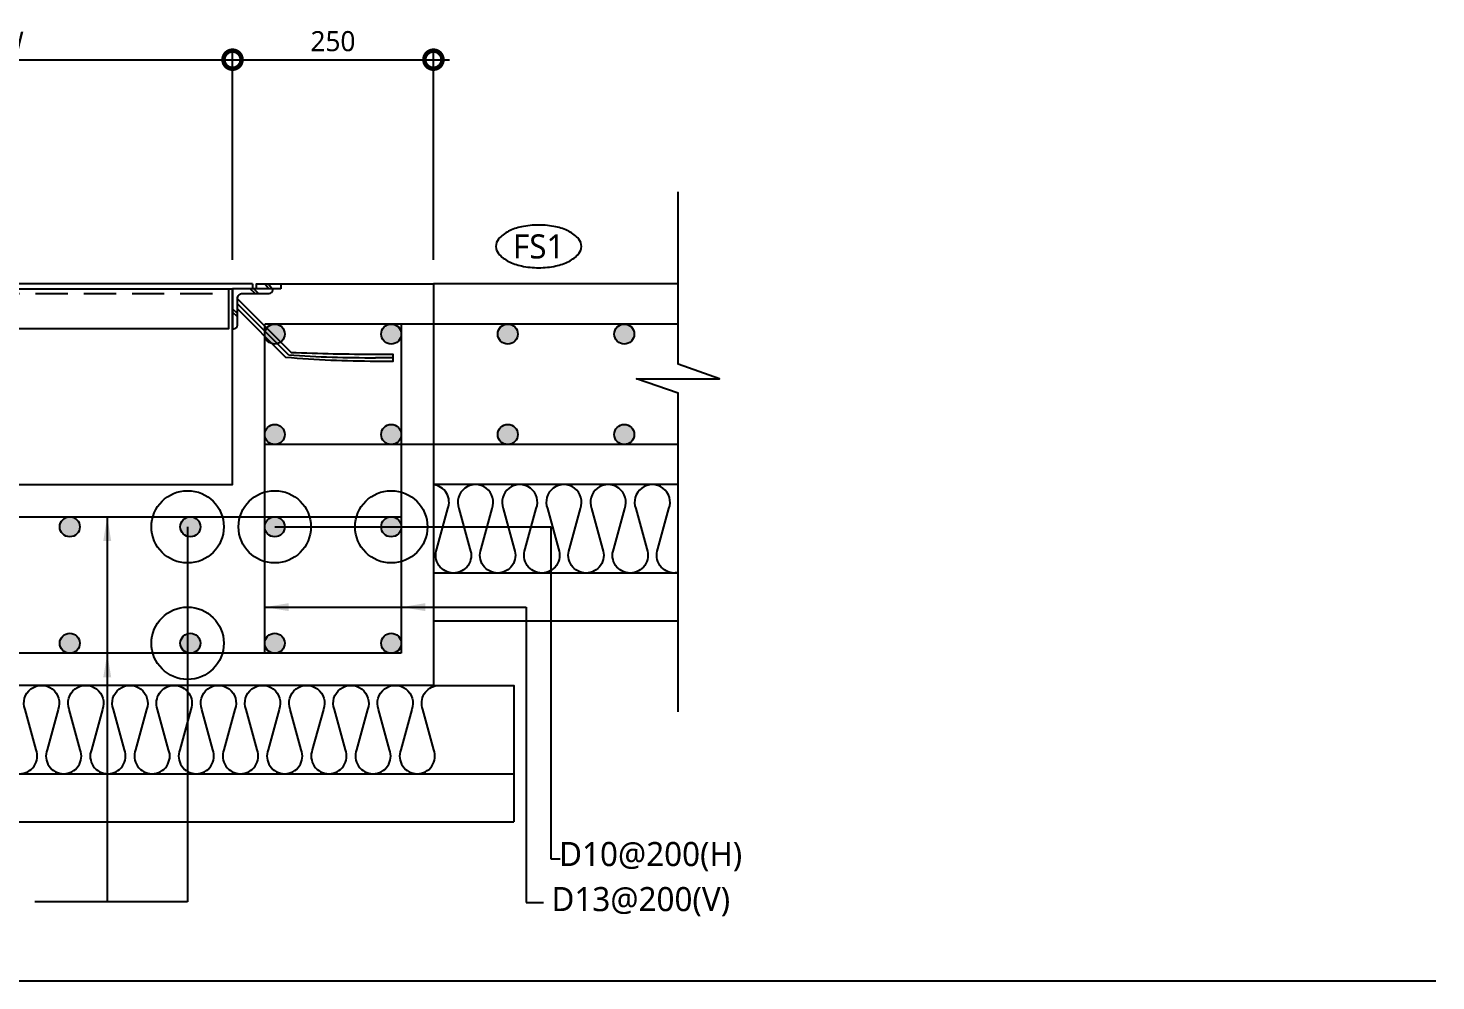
# Model space of a CAD drawing. Header units: millimetres. Extents: x 465 to 41696, y 198 to 5730.
# Drawn here: x 13993 to 15745, y 3120 to 4306 of the extents above; entities that cross this region are included whole.
import ezdxf
from ezdxf.enums import TextEntityAlignment as Align

# ---------------------------------------------------------------- set-up
doc = ezdxf.new("R2010")
doc.units = ezdxf.units.MM
doc.header["$LTSCALE"] = 200
for name, pattern in [('CEN', [62, 60, -1, 0, -1]), ('H2', [3, 2, -1]), ('HID', [2.3, 1.5, -0.8])]:
    doc.linetypes.add(name, pattern=pattern)
doc.layers.get('DEFPOINTS').update_dxf_attribs({"color": 137})
for name, color, linetype in [('!CON-el', 7, 'Continuous'), ('-배근', 2, 'Continuous'), ('01LEADER(지시선)', 7, 'Continuous'), ('7LEAD', 7, 'Continuous'), ('AA-SLXK-IDNT', 6, 'Continuous'), ('AA-WAXS-FRPR', 9, 'Continuous'), ('BOLT', 6, 'Continuous'), ('DIM-INT', 7, 'Continuous'), ('EL-07', 7, 'Continuous'), ('ELE7', 7, 'Continuous'), ('FIN-floor', 6, 'Continuous'), ('HAT', 8, 'Continuous'), ('HID-8', 8, 'HID'), ('S-BAR', 2, 'Continuous'), ('S-BAR-MAIN', 2, 'Continuous'), ('STEEL-sec-4', 4, 'Continuous'), ('SYM-LEAD', 6, 'Continuous'), ('T3', 4, 'Continuous'), ('TABLE', 7, 'Continuous'), ('TEXT', 3, 'Continuous'), ('원본-구조-일람표-벽체$0$AS-ELEV-PCN6', 6, 'Continuous')]:
    doc.layers.add(name, color=color, linetype=linetype)
doc.styles.add('arial', font='arial.ttf')
doc.styles.add('맑은고딕', font='malgun.ttf')
doc.styles.add('스타일1', font='malgun.ttf')
doc.dimstyles.new('CJA$0', dxfattribs={"dimscale": 300, "dimtxt": 2.7, "dimasz": 1, "dimexe": 2, "dimexo": 3, "dimgap": 1, "dimtad": 1, "dimdec": 0, "dimzin": 1, "dimdsep": 46, "dimtxsty": 'arial', "dimblk": 'DOT', "dimcen": 0.09, "dimdle": 1, "dimclrd": 256, "dimclre": 256, "dimclrt": 3, "dimadec": 0, "dimazin": 0, "dimtfac": 1, "dimtdec": 0, "dimtmove": 2, "dimatfit": 3, "dimldrblk": 'DOT', "dimfxl": 1, "dimtolj": 1, "dimtzin": 1, "dimarcsym": 0})
doc.dimstyles.new('DIM-QD 1', dxfattribs={"dimtxt": 3, "dimasz": 1.5, "dimexe": 1, "dimexo": 0, "dimgap": 1, "dimtad": 1, "dimdec": 3, "dimdsep": 46, "dimlunit": 6, "dimtxsty": '스타일1', "dimblk1": 'ARCHTICK', "dimblk2": 'ARCHTICK', "dimsah": 1, "dimcen": 0, "dimclrd": 256, "dimclre": 256, "dimclrt": 3, "dimazin": 2, "dimtfac": 1, "dimtdec": 3, "dimtix": 1, "dimtmove": 2, "dimatfit": 3, "dimldrblk": 'ARCHTICK', "dimfxl": 1, "dimtolj": 1, "dimtzin": 0, "dimarcsym": 0})
doc.dimstyles.new('GAUN-10-A', dxfattribs={"dimscale": 10, "dimtxt": 3, "dimasz": 3, "dimexe": 1, "dimexo": 1, "dimgap": 0.5, "dimtad": 1, "dimdec": 0, "dimzin": 1, "dimdsep": 46, "dimlunit": 6, "dimtxsty": '맑은고딕', "dimblk": 'CJDOT', "dimcen": 0.09, "dimdle": 1, "dimclrd": 6, "dimclre": 256, "dimclrt": 6, "dimadec": 0, "dimazin": 0, "dimtfac": 1, "dimtdec": 0, "dimtix": 1, "dimtmove": 2, "dimatfit": 3, "dimfxl": 1, "dimtolj": 1, "dimtzin": 1, "dimarcsym": 0})

# ---------------------------------------------------------------- blocks, each defined once
blk = doc.blocks.new('_DotSmall')
at = {"color": 0, "linetype": 'ByBlock', "const_width": 0.5}
blk.add_lwpolyline([(-0.0625, 0, 1), (0.0625, 0, 1)], format="xyb", close=True, dxfattribs=at)
blk = doc.blocks.new('*D82')
at = {"layer": 'DEFPOINTS', "color": 0, "transparency": 16777216}
for p in [(14247.6, 4266.9), (13697.6, 3987.8), (14247.6, 3987.8)]:
    blk.add_point(p, dxfattribs=at)
at = {"layer": 'DIM-INT', "color": 7, "lineweight": -2, "transparency": 16777216}
for p, q in [((13697.6, 4017.8), (13697.6, 4276.9)), ((14247.6, 4017.8), (14247.6, 4276.9)), ((13677.6, 4266.9), (14267.6, 4266.9))]:
    blk.add_line(p, q, dxfattribs=at)
at = {"layer": 'DIM-INT', "color": 7, "lineweight": -2, "transparency": 16777216, "xscale": 45, "yscale": 45, "zscale": 45, "rotation": 180}
blk.add_blockref('_DotSmall', (13697.6, 4266.9), dxfattribs=at)
at = {"layer": 'DIM-INT', "color": 7, "lineweight": -2, "transparency": 16777216, "xscale": 45, "yscale": 45, "zscale": 45}
blk.add_blockref('_DotSmall', (14247.6, 4266.9), dxfattribs=at)
at = {"layer": 'DIM-INT', "color": 3, "transparency": 16777216, "insert": (13972.6, 4289.4), "char_height": 25, "attachment_point": 5, "style": '스타일1'}
blk.add_mtext('\\A1;W', dxfattribs=at)
blk = doc.blocks.new('_DOT')
at = {"color": 0, "linetype": 'ByBlock'}
blk.add_line((-0.5, 0), (-1, 0), dxfattribs=at)
at = {"color": 0, "linetype": 'ByBlock', "const_width": 0.5}
blk.add_lwpolyline([(-0.25, 0, 1), (0.25, 0, 1)], format="xyb", close=True, dxfattribs=at)
blk = doc.blocks.new('*D84')
at = {"layer": 'DEFPOINTS', "color": 0, "transparency": 16777216}
for p in [(14497.6, 4266.9), (14247.6, 3987.8), (14497.6, 3987.8)]:
    blk.add_point(p, dxfattribs=at)
at = {"layer": 'DIM-INT', "color": 7, "lineweight": -2, "transparency": 16777216}
for p, q in [((14247.6, 4017.8), (14247.6, 4276.9)), ((14497.6, 4017.8), (14497.6, 4276.9)), ((14227.6, 4266.9), (14517.6, 4266.9))]:
    blk.add_line(p, q, dxfattribs=at)
at = {"layer": 'DIM-INT', "color": 7, "lineweight": -2, "transparency": 16777216, "xscale": 45, "yscale": 45, "zscale": 45, "rotation": 180}
blk.add_blockref('_DotSmall', (14247.6, 4266.9), dxfattribs=at)
at = {"layer": 'DIM-INT', "color": 7, "lineweight": -2, "transparency": 16777216, "xscale": 45, "yscale": 45, "zscale": 45}
blk.add_blockref('_DotSmall', (14497.6, 4266.9), dxfattribs=at)
at = {"layer": 'DIM-INT', "color": 3, "transparency": 16777216, "insert": (14372.6, 4289.8), "char_height": 25, "attachment_point": 5, "style": '스타일1'}
blk.add_mtext('\\A1;250', dxfattribs=at)
blk = doc.blocks.new('_ARCHTICK')
at = {"color": 0, "linetype": 'ByBlock', "const_width": 0.15}
blk.add_lwpolyline([(-0.5, -0.5), (0.5, 0.5)], dxfattribs=at)
blk = doc.blocks.new('CJDOT')
blk.add_line((-2, 0), (2, 0))
at = {"const_width": 0.5}
blk.add_lwpolyline([(-0.25, 0, 1), (0.25, 0, 1)], format="xyb", close=True, dxfattribs=at)

msp = doc.modelspace()

# ---------------------------------------------------------------- hatches: boundary and pattern name
at = {"layer": 'S-BAR-MAIN'}
for points in [[(14312.3, 3927.9, 1), (14287.9, 3922.7, 1)], [(14457.3, 3927.9, 1), (14432.9, 3922.7, 1)], [(14602.3, 3927.9, 1), (14577.9, 3922.7, 1)], [(14747.3, 3927.9, 1), (14722.9, 3922.7, 1)], [(14312.3, 3802.9, 1), (14287.9, 3797.7, 1)], [(14457.3, 3802.9, 1), (14432.9, 3797.7, 1)], [(14602.3, 3802.9, 1), (14577.9, 3797.7, 1)], [(14747.3, 3802.9, 1), (14722.9, 3797.7, 1)], [(14032.9, 3687.9, -1), (14057.3, 3682.7, -1)], [(14182.9, 3687.9, -1), (14207.3, 3682.7, -1)], [(14312.3, 3687.9, 1), (14287.9, 3682.7, 1)], [(14312.3, 3687.9, 1), (14287.9, 3682.7, 1)], [(14457.3, 3687.9, 1), (14432.9, 3682.7, 1)], [(14457.3, 3687.9, 1), (14432.9, 3682.7, 1)], [(14032.9, 3542.9, -1), (14057.3, 3537.7, -1)], [(14182.9, 3542.9, -1), (14207.3, 3537.7, -1)], [(14312.3, 3542.9, 1), (14287.9, 3537.7, 1)], [(14457.3, 3542.9, 1), (14432.9, 3537.7, 1)]]:
    msp.add_hatch(color=256, dxfattribs=at).paths.add_polyline_path(points)

# ---------------------------------------------------------------- linework, layer by layer
at = {"layer": '!CON-el', "ltscale": 1.1}
for points in [[(14277.6, 3987.8), (14497.6, 3987.8), (14497.6, 3487.8), (13447.6, 3487.8), (13447.6, 3737.8)], [(13697.6, 3981.8), (13697.6, 3737.8), (14247.6, 3737.8), (14247.6, 3981.8)]]:
    msp.add_lwpolyline(points, dxfattribs=at)
at = {"layer": '-배근'}
for p, q in [((14802, 3937.8), (14287.6, 3937.8)), ((14802, 3787.8), (14287.6, 3787.8))]:
    msp.add_line(p, q, dxfattribs=at)
at = {"layer": '7LEAD'}
msp.add_line((13347.6, 3317.8), (14597.6, 3317.8), dxfattribs=at)
at = {"layer": 'AA-SLXK-IDNT'}
msp.add_lwpolyline([(14681.7, 4034.4, 0.174705), (14678.4, 4043.4, 0.104203), (14666.1, 4053.2, 0.064948), (14650, 4058.8, 0.051099), (14628.6, 4061, 0.051099), (14607.1, 4058.8, 0.064948), (14591, 4053.2, 0.104203), (14578.7, 4043.4, 0.174705), (14575.4, 4034.4, 0.174705), (14578.7, 4025.5, 0.104203), (14591, 4015.7, 0.064948), (14607.1, 4010.1, 0.051099), (14628.6, 4007.9, 0.051099), (14650, 4010.1, 0.064948), (14666.1, 4015.7, 0.104203), (14678.4, 4025.5, 0.174705)], format="xyb", close=True, dxfattribs=at)
at = {"layer": 'AA-WAXS-FRPR', "color": 251}
for points in [[(14802, 3628.3, -0.051208), (14797.5, 3627.8, -0.524856), (14776.9, 3657.7), (14790.6, 3708, 1.449198), (14749.4, 3708), (14763.1, 3657.7, -0.524856), (14742.5, 3627.8, -0.524856), (14721.9, 3657.7), (14735.6, 3708, 1.449198), (14694.4, 3708), (14708.1, 3657.7, -0.524856), (14687.5, 3627.8, -0.524856), (14666.9, 3657.7), (14680.6, 3708, 1.449198), (14639.4, 3708), (14653.1, 3657.7, -0.524856), (14632.5, 3627.8, -0.524856), (14611.9, 3657.7), (14625.6, 3708, 1.449198), (14584.4, 3708), (14598.1, 3657.7, -0.524856), (14577.5, 3627.8, -0.524856), (14556.9, 3657.7), (14570.6, 3708, 1.449198), (14529.4, 3708), (14543.1, 3657.7, -0.524856), (14522.5, 3627.8, -0.524856), (14501.9, 3657.7), (14515.6, 3708, 0.487849), (14497.6, 3737.7)], [(13982.5, 3377.8, 0.524856), (14003.1, 3407.7), (13989.4, 3458, -1.449198), (14030.6, 3458), (14016.9, 3407.7, 0.524856), (14037.5, 3377.8, 0.524856), (14058.1, 3407.7), (14044.4, 3458, -1.449198), (14085.6, 3458), (14071.9, 3407.7, 0.524856), (14092.5, 3377.8, 0.524856), (14113.1, 3407.7), (14099.4, 3458, -1.449198), (14140.6, 3458), (14126.9, 3407.7, 0.524856), (14147.5, 3377.8, 0.524856), (14168.1, 3407.7), (14154.4, 3458, -0.524933), (14175, 3487.8, -0.524931), (14195.6, 3458), (14181.9, 3407.7, 0.524856), (14202.5, 3377.8, 0.524856), (14223.1, 3407.7), (14209.4, 3458, -1.449198), (14250.6, 3458), (14236.9, 3407.7, 0.524856), (14257.5, 3377.8, 0.524856), (14278.1, 3407.7), (14264.4, 3458, -1.449198), (14305.6, 3458), (14291.9, 3407.7, 0.524856), (14312.5, 3377.8, 0.524856), (14333.1, 3407.7), (14319.4, 3458, -1.449198), (14360.6, 3458), (14346.9, 3407.7, 0.524856), (14367.5, 3377.8, 0.524856), (14388.1, 3407.7), (14374.4, 3458, -1.449198), (14415.6, 3458), (14401.9, 3407.7, 0.524856), (14422.5, 3377.8, 0.524856), (14443.1, 3407.7), (14429.4, 3458, -1.449198), (14470.6, 3458), (14456.9, 3407.7, 0.524856), (14477.5, 3377.8, 0.524856), (14498.1, 3407.7), (14484.4, 3458, -0.487849), (14502.4, 3487.7, -0.487849)]]:
    msp.add_lwpolyline(points, format="xyb", dxfattribs=at)
at = {"layer": 'BOLT', "color": 6}
msp.add_lwpolyline([(14253.6, 3969.3), (14320.4, 3902.5, 0.010841), (14425.7, 3900.3), (14447.2, 3900.3), (14447.2, 3891.3), (14425.7, 3891.3, -0.022474), (14314.1, 3896.2), (14253.6, 3956.6)], format="xyb", dxfattribs=at)
at = {"layer": 'EL-07', "linetype": 'H2', "ltscale": 0.1}
msp.add_line((13702.6, 3975.8), (14242.6, 3975.8), dxfattribs=at)
at = {"layer": 'EL-07'}
msp.add_lwpolyline([(14497.6, 3487.8), (14597.6, 3487.8), (14597.6, 3317.8)], dxfattribs=at)
at = {"layer": 'ELE7'}
for p, q in [((14802, 3987.8), (14497.6, 3987.8)), ((14802, 3737.8), (14497.6, 3737.8)), ((14802, 3627.8), (14497.6, 3627.8)), ((14802, 3567.8), (14497.6, 3567.8)), ((13347.6, 3377.8), (14597.6, 3377.8))]:
    msp.add_line(p, q, dxfattribs=at)
at = {"layer": 'FIN-floor'}
msp.add_line((14272.6, 3987.8), (14272.6, 3981.8), dxfattribs=at)
msp.add_lwpolyline([(14272.6, 3987.8), (13672.6, 3987.8), (13672.6, 3981.8), (14247.6, 3981.8)], dxfattribs=at)
at = {"layer": 'HAT', "linetype": 'Continuous'}
for p, q in [((14275.7, 3975.8), (14269.7, 3981.8)), ((14280, 3975.8), (14274, 3981.8)), ((14288.1, 3987.8), (14292.6, 3981.8)), ((14292.3, 3987.8), (14296.8, 3981.8)), ((14253.6, 3950.8), (14247.6, 3956.8)), ((14253.6, 3946.6), (14247.6, 3952.6))]:
    msp.add_line(p, q, dxfattribs=at)
at = {"layer": 'HID-8', "color": 14, "linetype": 'CEN'}
msp.add_lwpolyline([(14447.2, 3895.8), (14425.7, 3895.8, -0.016831), (14317.2, 3899.3), (14253.6, 3963)], format="xyb", dxfattribs=at)
at = {"layer": 'S-BAR'}
for p, q in [((14287.6, 3527.8), (14287.6, 3937.8)), ((14457.6, 3937.8), (14457.6, 3527.8)), ((13487.6, 3697.8), (14457.6, 3697.8)), ((14457.6, 3527.8), (13487.6, 3527.8))]:
    msp.add_line(p, q, dxfattribs=at)
at = {"layer": 'S-BAR-MAIN'}
for centre in [(14300.1, 3925.3), (14300.1, 3925.3), (14445.1, 3925.3), (14590.1, 3925.3), (14735.1, 3925.3), (14300.1, 3800.3), (14300.1, 3800.3), (14445.1, 3800.3), (14590.1, 3800.3), (14735.1, 3800.3), (14045.1, 3685.3), (14045.1, 3685.3), (14195.1, 3685.3), (14195.1, 3685.3), (14300.1, 3685.3), (14300.1, 3685.3), (14300.1, 3685.3), (14300.1, 3685.3), (14445.1, 3685.3), (14445.1, 3685.3), (14045.1, 3540.3), (14045.1, 3540.3), (14195.1, 3540.3), (14195.1, 3540.3), (14300.1, 3540.3), (14300.1, 3540.3), (14445.1, 3540.3)]:
    msp.add_circle(centre, 12.5, dxfattribs=at)
at = {"layer": 'STEEL-sec-4', "color": 3}
msp.add_lwpolyline([(14253.6, 3969.3, -0.414214), (14260.1, 3975.8), (14293.1, 3975.8, 0.414214), (14297.6, 3980.3), (14297.6, 3981.8), (14247.6, 3981.8), (14247.6, 3931.8), (14249.1, 3931.8, 0.414214), (14253.6, 3936.3)], format="xyb", close=True, dxfattribs=at)
msp.add_lwpolyline([(14307.6, 3981.8), (14277.6, 3981.8), (14277.6, 3987.8), (14307.6, 3987.8)], close=True, dxfattribs=at)
at = {"layer": 'T3'}
msp.add_lwpolyline([(13702.6, 3981.8), (14242.6, 3981.8), (14242.6, 3931.8), (13702.6, 3931.8)], close=True, dxfattribs=at)
at = {"layer": 'TABLE', "color": 4}
msp.add_line((8875, 3120), (15745, 3120), dxfattribs=at)
at = {"layer": '원본-구조-일람표-벽체$0$AS-ELEV-PCN6'}
msp.add_lwpolyline([(14802, 3454.8), (14802, 3851.7), (14750.3, 3869.7), (14802, 3869.7), (14853.7, 3869.7), (14802, 3887.8), (14802, 4102.4)], dxfattribs=at)

# ---------------------------------------------------------------- texts
at = {"layer": 'AA-SLXK-IDNT', "color": 3, "style": '맑은고딕'}
msp.add_attdef('FS1', text='S1', height=30, dxfattribs=at).set_placement((14628.6, 4034.4), align=Align.MIDDLE_CENTER)
at = {"layer": 'TEXT', "color": 3, "style": '스타일1'}
for s, p in [('D10@200(H)', (14654, 3262.9)), ('D13@200(V)', (14644.5, 3206.8))]:
    msp.add_text(s, height=30, dxfattribs=at).set_placement(p)

# ---------------------------------------------------------------- dimensions: what is measured, and where the dimension line sits
at = {"layer": 'DIM-INT'}
dim = msp.add_linear_dim(base=(14247.6, 4266.9), p1=(13697.6, 3987.8), p2=(14247.6, 3987.8), text='W', dimstyle='CJA$0', override={"dimscale": 10, "dimtxt": 2.5, "dimasz": 4.5, "dimexe": 1, "dimzin": 8, "dimlunit": 6, "dimtxsty": '스타일1', "dimblk1": 'DotSmall', "dimblk2": 'DotSmall', "dimsah": 1, "dimcen": 1, "dimdle": 2, "dimclrd": 7, "dimclre": 7, "dimtix": 1, "dimfxl": 2, "dimtzin": 0}, dxfattribs=at)
dim.commit()
dim.dimension.update_dxf_attribs({"geometry": '*D82', "text_midpoint": (13972.6, 4289.4)})
dim = msp.add_linear_dim(base=(14497.6, 4266.9), p1=(14247.6, 3987.8), p2=(14497.6, 3987.8), angle=180, dimstyle='CJA$0', override={"dimscale": 10, "dimtxt": 2.5, "dimasz": 4.5, "dimexe": 1, "dimzin": 8, "dimlunit": 6, "dimtxsty": '스타일1', "dimblk1": 'DotSmall', "dimblk2": 'DotSmall', "dimsah": 1, "dimcen": 1, "dimdle": 2, "dimclrd": 7, "dimclre": 7, "dimtix": 1, "dimfxl": 2, "dimtzin": 0}, dxfattribs=at)
dim.commit()
dim.dimension.update_dxf_attribs({"geometry": '*D84', "text_midpoint": (14372.6, 4289.8)})

# ---------------------------------------------------------------- leaders
at = {"layer": '01LEADER(지시선)'}
for points in [[(14091.7, 3697.8), (14091.7, 3218.3), (14001.7, 3218.3)], [(14287.6, 3585.3), (14613.2, 3585.3), (14613.2, 3217.6), (14634.7, 3217.6)], [(14287.6, 3585.3), (14613.2, 3585.3), (14613.2, 3217.6), (14634.7, 3217.6)], [(14457.6, 3585.3), (14613.2, 3585.3), (14613.2, 3217.6), (14634.7, 3217.6)], [(14091.7, 3527.8), (14091.7, 3218.3), (14001.7, 3218.3)]]:
    msp.add_leader(points, dimstyle='GAUN-10-A', dxfattribs=at)
at = {"layer": 'SYM-LEAD'}
for points in [[(14191.7, 3685.3), (14191.7, 3218.3), (14001.7, 3218.3)], [(14300.1, 3685.3), (14643.9, 3685.3), (14643.9, 3272.1), (14655.2, 3272.1)], [(14445.1, 3685.3), (14643.9, 3685.3), (14643.9, 3272.1), (14655.2, 3272.1)], [(14191.7, 3540.3), (14191.7, 3218.3), (14001.7, 3218.3)]]:
    msp.add_leader(points, dimstyle='DIM-QD 1', override={"dimscale": 30, "dimasz": 3, "dimgap": 0, "dimtad": 0, "dimclrd": 6, "dimldrblk": 'DotBlank'}, dxfattribs=at)

doc.saveas('drawing.dxf')
